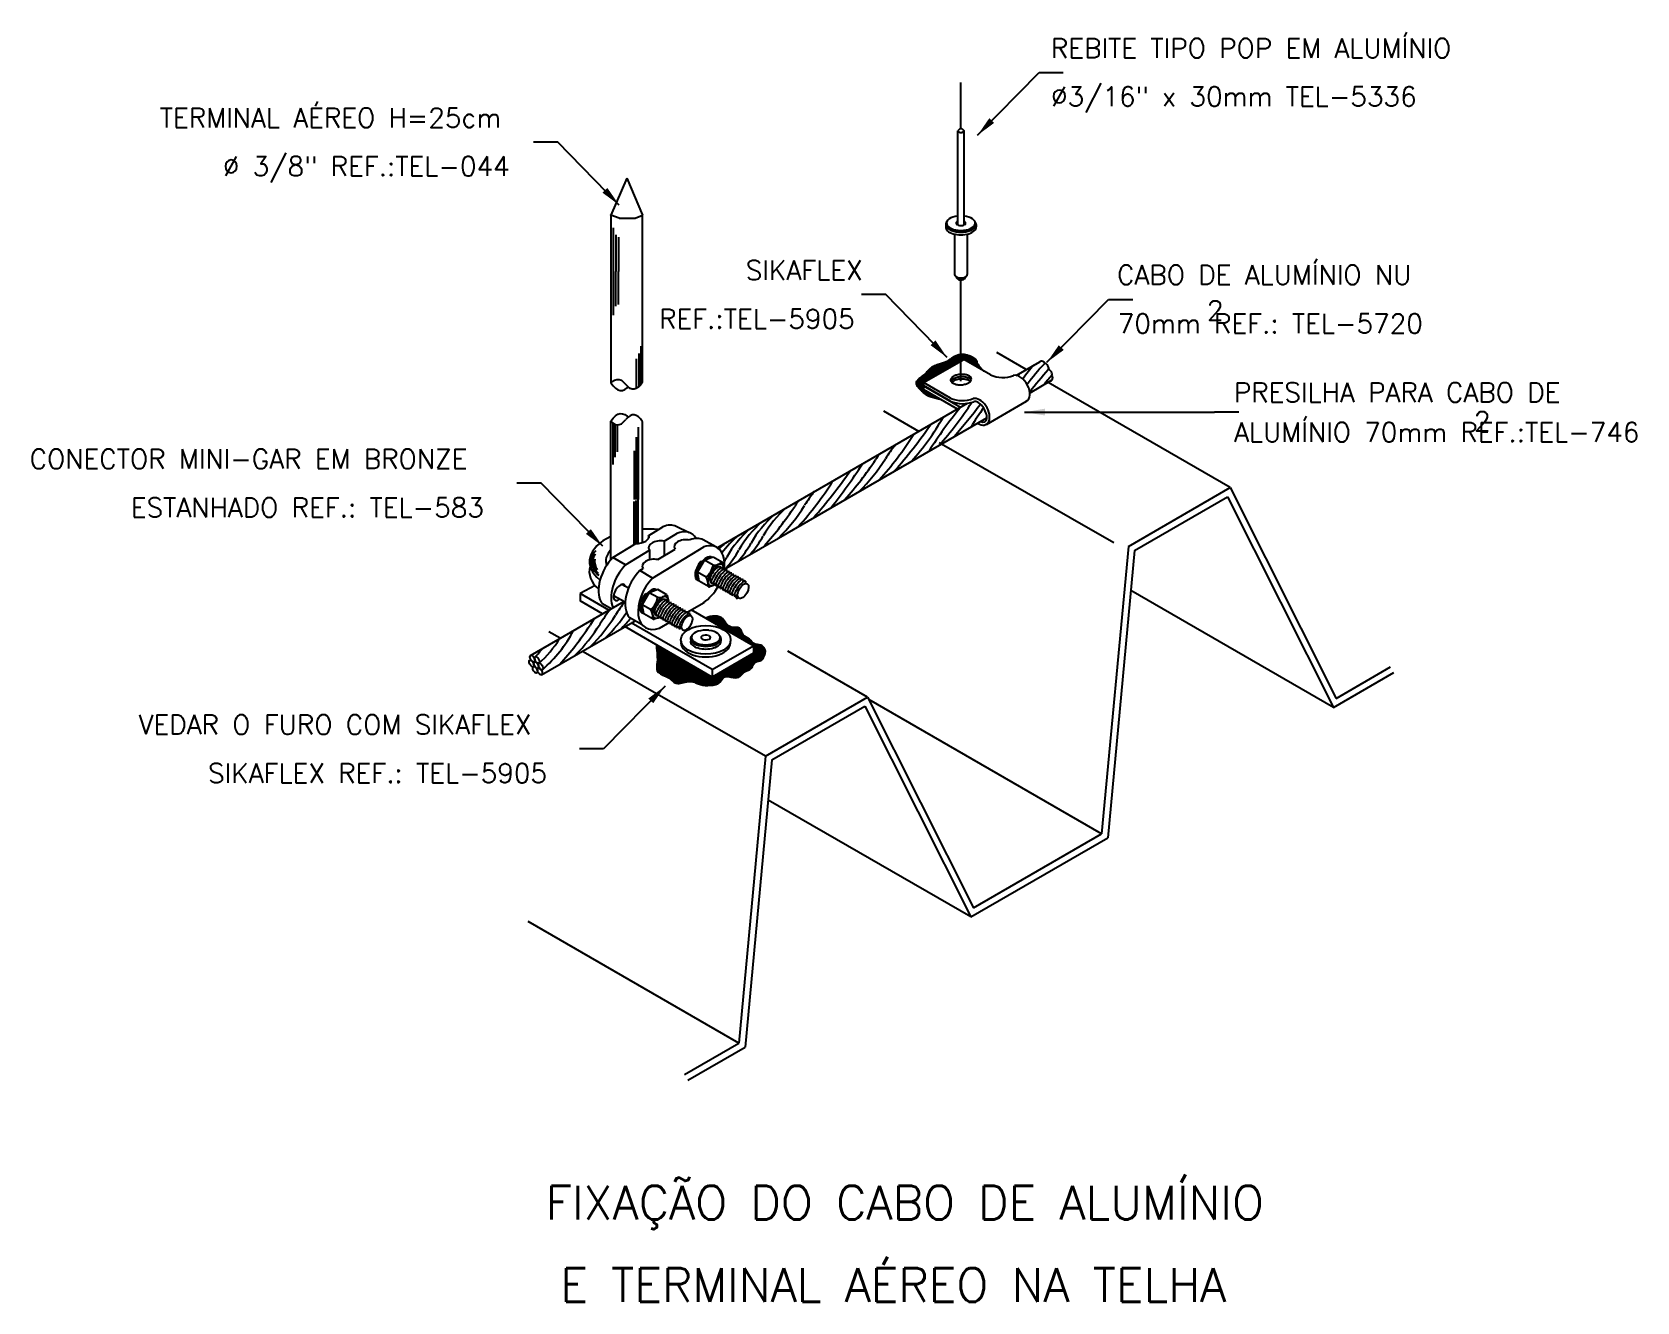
# Model space of a CAD drawing. Header units: millimetres. Extents: x -5782.6 to -5766, y -4626.2 to -4613.1.
import ezdxf
from ezdxf.enums import TextEntityAlignment as Align

# ---------------------------------------------------------------- set-up
doc = ezdxf.new("R2010")
doc.units = ezdxf.units.MM
doc.header["$LTSCALE"] = 10
doc.linetypes.add('DASHDOT', pattern=[1, 0.5, -0.25, 0, -0.25])
doc.layers.add('Termotécnica', color=7, linetype='Continuous')
doc.styles.add('r140', font='romans.shx')
doc.styles.add('r80', font='romans.shx')
pattern_1 = [(45, (-6371.576215, -4953.343083), (-0.00441941738, 0.00441941738), [])]

msp = doc.modelspace()

# ---------------------------------------------------------------- hatches: boundary and pattern name
at = {"layer": 'Termotécnica', "linetype": 'DASHDOT'}
h = msp.add_hatch(dxfattribs=at)
h.set_pattern_fill('ANSI31', color=1, scale=0.05, style=0)
h.set_pattern_definition(pattern_1)
h.paths.add_polyline_path([(-5773.226, -4616.915), (-5773.412, -4616.808), (-5773.412, -4616.776), (-5773.407, -4616.773), (-5773.412, -4616.769), (-5773.412, -4616.737), (-5773.026, -4616.515), (-5773.026, -4616.445), (-5773.032, -4616.445), (-5773.041, -4616.446), (-5773.049, -4616.448), (-5773.058, -4616.45), (-5773.066, -4616.453), (-5773.075, -4616.456), (-5773.083, -4616.46), (-5773.091, -4616.464), (-5773.099, -4616.469), (-5773.107, -4616.475), (-5773.115, -4616.48), (-5773.123, -4616.486), (-5773.131, -4616.492), (-5773.139, -4616.497), (-5773.146, -4616.503), (-5773.154, -4616.507), (-5773.162, -4616.512), (-5773.169, -4616.516), (-5773.178, -4616.52), (-5773.186, -4616.523), (-5773.195, -4616.527), (-5773.205, -4616.53), (-5773.215, -4616.533), (-5773.226, -4616.537), (-5773.237, -4616.541), (-5773.249, -4616.544), (-5773.261, -4616.548), (-5773.273, -4616.552), (-5773.285, -4616.557), (-5773.296, -4616.562), (-5773.307, -4616.567), (-5773.317, -4616.572), (-5773.326, -4616.578), (-5773.334, -4616.584), (-5773.342, -4616.59), (-5773.349, -4616.596), (-5773.355, -4616.602), (-5773.36, -4616.608), (-5773.365, -4616.614), (-5773.37, -4616.619), (-5773.374, -4616.624), (-5773.378, -4616.629), (-5773.382, -4616.634), (-5773.387, -4616.639), (-5773.393, -4616.645), (-5773.399, -4616.651), (-5773.407, -4616.657), (-5773.416, -4616.664), (-5773.426, -4616.672), (-5773.437, -4616.68), (-5773.447, -4616.688), (-5773.458, -4616.697), (-5773.467, -4616.706), (-5773.475, -4616.715), (-5773.481, -4616.724), (-5773.484, -4616.733), (-5773.486, -4616.742), (-5773.485, -4616.751), (-5773.483, -4616.76), (-5773.48, -4616.768), (-5773.475, -4616.777), (-5773.469, -4616.785), (-5773.462, -4616.794), (-5773.454, -4616.802), (-5773.446, -4616.81), (-5773.438, -4616.819), (-5773.43, -4616.826), (-5773.421, -4616.834), (-5773.412, -4616.842), (-5773.404, -4616.849), (-5773.396, -4616.856), (-5773.388, -4616.862), (-5773.379, -4616.868), (-5773.368, -4616.875), (-5773.353, -4616.881), (-5773.333, -4616.889), (-5773.306, -4616.896), (-5773.271, -4616.905)])
h.paths.add_polyline_path([(-5773.026, -4616.445), (-5773.026, -4616.515), (-5772.997, -4616.498), (-5772.791, -4616.617), (-5772.812, -4616.597), (-5772.828, -4616.579), (-5772.84, -4616.564), (-5772.849, -4616.551), (-5772.855, -4616.54), (-5772.86, -4616.53), (-5772.863, -4616.522), (-5772.866, -4616.514), (-5772.869, -4616.508), (-5772.872, -4616.502), (-5772.876, -4616.497), (-5772.879, -4616.493), (-5772.883, -4616.488), (-5772.888, -4616.485), (-5772.893, -4616.481), (-5772.898, -4616.478), (-5772.904, -4616.474), (-5772.91, -4616.471), (-5772.917, -4616.468), (-5772.924, -4616.464), (-5772.931, -4616.461), (-5772.939, -4616.458), (-5772.946, -4616.456), (-5772.954, -4616.453), (-5772.962, -4616.451), (-5772.969, -4616.449), (-5772.977, -4616.447), (-5772.985, -4616.446), (-5772.992, -4616.445), (-5773, -4616.444), (-5773.008, -4616.444), (-5773.016, -4616.444), (-5773.024, -4616.444)])
at = {"layer": 'Termotécnica'}
h = msp.add_hatch(dxfattribs=at)
h.set_pattern_fill('ANSI31', color=1, scale=0.05, style=0)
h.set_pattern_definition(pattern_1)
edge = h.paths.add_edge_path()
edge.add_spline(control_points=[(-5776.174, -4619.457), (-5776.171, -4619.491), (-5776.166, -4619.549), (-5776.162, -4619.633), (-5776.187, -4619.733), (-5776.09, -4619.768), (-5776.027, -4619.8), (-5775.97, -4619.869), (-5775.879, -4619.828), (-5775.79, -4619.826), (-5775.715, -4619.87), (-5775.616, -4619.871), (-5775.515, -4619.856), (-5775.476, -4619.756), (-5775.387, -4619.796), (-5775.304, -4619.784), (-5775.267, -4619.713), (-5775.191, -4619.709), (-5775.176, -4619.648), (-5775.141, -4619.615), (-5775.092, -4619.616), (-5775.055, -4619.57), (-5775.035, -4619.499), (-5775.095, -4619.444), (-5775.167, -4619.451), (-5775.209, -4619.381), (-5775.288, -4619.358), (-5775.3, -4619.25), (-5775.413, -4619.287), (-5775.467, -4619.207), (-5775.517, -4619.133), (-5775.685, -4619.162), (-5775.651, -4619.183)], knot_values=[0, 0, 0, 0, 1.006526, 1.725878, 2.617874, 3.615468, 4.247188, 4.840381, 6.05436, 6.68739, 7.515864, 8.555321, 9.656658, 10.27245, 11.223737, 11.957335, 12.608418, 13.419214, 13.766893, 14.378638, 14.700342, 15.147962, 16.023091, 16.613486, 17.262658, 17.996256, 18.778996, 19.564375, 20.431903, 21.368719, 22.083452, 23.382441, 23.382441, 23.382441, 23.382441], degree=3, periodic=0)
edge.add_line((-5775.651, -4619.183), (-5775.646, -4619.186))
edge.add_line((-5775.646, -4619.186), (-5775.172, -4619.46))
edge.add_line((-5775.172, -4619.46), (-5775.172, -4619.536))
edge.add_line((-5775.172, -4619.536), (-5775.598, -4619.782))
edge.add_line((-5775.598, -4619.782), (-5776.176, -4619.449))
edge.add_line((-5776.176, -4619.449), (-5776.174, -4619.457))

# ---------------------------------------------------------------- linework, layer by layer
at = {"layer": 'Termotécnica', "color": 2}
for p, q in [((-5772.854, -4614.18), (-5772.218, -4613.53)), ((-5772.218, -4613.53), (-5771.968, -4613.53)), ((-5773.034, -4614.109), (-5773.058, -4614.134)), ((-5773.058, -4615.108), (-5773.058, -4614.134)), ((-5773.034, -4614.109), (-5773.018, -4614.109)), ((-5773.018, -4614.109), (-5772.993, -4614.134)), ((-5772.993, -4615.108), (-5772.993, -4614.134)), ((-5777.195, -4614.251), (-5777.445, -4614.251)), ((-5776.559, -4614.902), (-5777.195, -4614.251)), ((-5776.481, -4614.623), (-5776.645, -4615.005)), ((-5776.481, -4614.623), (-5776.317, -4615.007)), ((-5776.645, -4615.005), (-5776.644, -4616.74)), ((-5776.558, -4615.036), (-5776.645, -4615.005)), ((-5776.644, -4615.005), (-5776.644, -4615.003)), ((-5776.558, -4615.036), (-5776.394, -4615.036)), ((-5776.394, -4615.036), (-5776.317, -4615.007)), ((-5776.317, -4616.733), (-5776.317, -4615.007)), ((-5773.182, -4615.102), (-5773.182, -4615.126)), ((-5773.091, -4615.202), (-5773.091, -4615.621)), ((-5772.96, -4615.202), (-5772.96, -4615.621)), ((-5772.869, -4615.102), (-5772.869, -4615.126)), ((-5772.973, -4615.641), (-5772.973, -4615.641)), ((-5773.804, -4615.828), (-5774.054, -4615.828)), ((-5773.168, -4616.479), (-5773.804, -4615.828)), ((-5772.136, -4616.528), (-5771.5, -4615.877)), ((-5771.5, -4615.877), (-5771.25, -4615.877)), ((-5773.412, -4616.737), (-5772.997, -4616.498)), ((-5772.72, -4616.658), (-5772.997, -4616.498)), ((-5772.455, -4616.663), (-5772.21, -4616.522)), ((-5772.311, -4616.842), (-5772.088, -4616.713)), ((-5773.412, -4616.737), (-5773.412, -4616.769)), ((-5773.135, -4616.897), (-5773.412, -4616.737)), ((-5773.135, -4616.929), (-5773.412, -4616.769)), ((-5773.412, -4616.776), (-5773.407, -4616.773)), ((-5773.412, -4616.776), (-5773.412, -4616.808)), ((-5773.032, -4616.995), (-5773.412, -4616.776)), ((-5773.06, -4617.011), (-5773.412, -4616.808)), ((-5775.547, -4618.445), (-5772.958, -4616.952)), ((-5772.762, -4617.17), (-5772.347, -4616.93)), ((-5772.368, -4617.044), (-5770.403, -4617.044)), ((-5770.153, -4617.044), (-5770.403, -4617.044)), ((-5776.644, -4618.568), (-5776.644, -4617.137)), ((-5776.317, -4618.393), (-5776.317, -4617.144)), ((-5774.913, -4618.345), (-5772.759, -4617.101)), ((-5777.366, -4617.779), (-5777.616, -4617.779)), ((-5776.73, -4618.43), (-5777.366, -4617.779)), ((-5775.47, -4618.666), (-5774.913, -4618.345)), ((-5775.587, -4618.543), (-5775.677, -4618.574)), ((-5775.492, -4618.598), (-5775.587, -4618.543)), ((-5775.749, -4618.699), (-5775.677, -4618.574)), ((-5775.731, -4618.792), (-5775.749, -4618.699)), ((-5775.661, -4618.75), (-5775.749, -4618.699)), ((-5775.71, -4618.583), (-5775.698, -4618.59)), ((-5775.699, -4618.585), (-5775.687, -4618.592)), ((-5775.699, -4618.585), (-5775.69, -4618.597)), ((-5775.698, -4618.59), (-5775.691, -4618.6)), ((-5775.588, -4618.626), (-5775.677, -4618.574)), ((-5775.516, -4618.642), (-5775.518, -4618.662)), ((-5775.516, -4618.642), (-5775.518, -4618.662)), ((-5775.492, -4618.654), (-5775.495, -4618.676)), ((-5775.474, -4618.665), (-5775.485, -4618.607)), ((-5775.468, -4618.668), (-5775.471, -4618.689)), ((-5775.444, -4618.682), (-5775.447, -4618.701)), ((-5775.419, -4618.696), (-5775.421, -4618.715)), ((-5775.396, -4618.71), (-5775.398, -4618.729)), ((-5776.807, -4618.837), (-5776.963, -4618.919)), ((-5776.462, -4618.863), (-5776.533, -4618.825)), ((-5776.16, -4618.878), (-5776.25, -4618.91)), ((-5776.065, -4618.933), (-5776.16, -4618.878)), ((-5775.636, -4618.847), (-5775.731, -4618.792)), ((-5775.56, -4618.826), (-5775.624, -4618.848)), ((-5775.616, -4618.795), (-5775.606, -4618.789)), ((-5775.616, -4618.795), (-5775.606, -4618.789)), ((-5775.604, -4618.815), (-5775.582, -4618.803)), ((-5775.58, -4618.828), (-5775.559, -4618.816)), ((-5775.556, -4618.842), (-5775.535, -4618.83)), ((-5775.531, -4618.856), (-5775.509, -4618.844)), ((-5775.508, -4618.87), (-5775.486, -4618.858)), ((-5775.484, -4618.884), (-5775.463, -4618.872)), ((-5775.46, -4618.898), (-5775.439, -4618.886)), ((-5775.372, -4618.724), (-5775.375, -4618.743)), ((-5775.348, -4618.737), (-5775.351, -4618.757)), ((-5775.325, -4618.751), (-5775.328, -4618.77)), ((-5775.302, -4618.764), (-5775.304, -4618.784)), ((-5775.278, -4618.778), (-5775.281, -4618.797)), ((-5775.252, -4618.79), (-5775.255, -4618.815)), ((-5777.476, -4619.559), (-5776.51, -4619.001)), ((-5776.665, -4619.091), (-5776.963, -4618.919)), ((-5776.963, -4618.919), (-5776.963, -4618.995)), ((-5776.731, -4619.129), (-5776.963, -4618.995)), ((-5776.497, -4619.008), (-5776.618, -4618.944)), ((-5776.322, -4619.034), (-5776.25, -4618.91)), ((-5776.304, -4619.128), (-5776.322, -4619.034)), ((-5776.234, -4619.085), (-5776.322, -4619.034)), ((-5776.283, -4618.918), (-5776.271, -4618.925)), ((-5776.271, -4618.92), (-5776.26, -4618.927)), ((-5776.271, -4618.92), (-5776.263, -4618.933)), ((-5776.271, -4618.925), (-5776.264, -4618.935)), ((-5776.161, -4618.961), (-5776.25, -4618.91)), ((-5776.089, -4618.978), (-5776.091, -4618.997)), ((-5776.065, -4618.99), (-5776.068, -4619.011)), ((-5776.047, -4619.001), (-5776.058, -4618.943)), ((-5776.041, -4619.003), (-5776.044, -4619.025)), ((-5776.017, -4619.017), (-5776.02, -4619.036)), ((-5775.992, -4619.031), (-5775.994, -4619.051)), ((-5775.969, -4619.045), (-5775.971, -4619.065)), ((-5775.437, -4618.911), (-5775.416, -4618.899)), ((-5775.414, -4618.925), (-5775.392, -4618.913)), ((-5775.39, -4618.938), (-5775.369, -4618.926)), ((-5775.365, -4618.951), (-5775.344, -4618.939)), ((-5775.345, -4618.97), (-5775.33, -4618.959)), ((-5777.361, -4619.758), (-5776.395, -4619.2)), ((-5776.209, -4619.183), (-5776.304, -4619.128)), ((-5776.133, -4619.162), (-5776.197, -4619.184)), ((-5776.189, -4619.13), (-5776.179, -4619.124)), ((-5776.177, -4619.15), (-5776.155, -4619.138)), ((-5776.153, -4619.164), (-5776.132, -4619.152)), ((-5776.129, -4619.177), (-5776.108, -4619.165)), ((-5776.104, -4619.192), (-5776.082, -4619.18)), ((-5776.081, -4619.206), (-5776.059, -4619.194)), ((-5776.057, -4619.219), (-5776.036, -4619.207)), ((-5775.945, -4619.059), (-5775.948, -4619.078)), ((-5775.921, -4619.073), (-5775.924, -4619.092)), ((-5775.898, -4619.086), (-5775.901, -4619.106)), ((-5775.875, -4619.1), (-5775.877, -4619.119)), ((-5775.851, -4619.113), (-5775.854, -4619.132)), ((-5775.825, -4619.127), (-5775.828, -4619.146)), ((-5775.172, -4619.46), (-5775.816, -4619.088)), ((-5775.598, -4619.782), (-5776.501, -4619.261)), ((-5775.598, -4619.706), (-5776.435, -4619.223)), ((-5776.033, -4619.233), (-5776.012, -4619.221)), ((-5776.01, -4619.247), (-5775.989, -4619.235)), ((-5775.987, -4619.26), (-5775.965, -4619.248)), ((-5775.963, -4619.273), (-5775.942, -4619.261)), ((-5775.937, -4619.287), (-5775.916, -4619.275)), ((-5775.82, -4619.385), (-5775.82, -4619.41)), ((-5775.507, -4619.385), (-5775.507, -4619.41)), ((-5775.598, -4619.706), (-5775.172, -4619.46)), ((-5775.172, -4619.536), (-5775.598, -4619.782)), ((-5775.172, -4619.46), (-5775.172, -4619.536)), ((-5775.598, -4619.706), (-5775.598, -4619.782)), ((-5776.085, -4619.876), (-5776.721, -4620.526)), ((-5776.721, -4620.526), (-5776.971, -4620.526))]:
    msp.add_line(p, q, dxfattribs=at)
at = {"layer": 'Termotécnica', "color": 1, "linetype": 'DASHDOT'}
for p, q in [((-5773.026, -4614.109), (-5773.026, -4613.636)), ((-5773.026, -4616.722), (-5773.026, -4615.678))]:
    msp.add_line(p, q, dxfattribs=at)
at = {"layer": 'Termotécnica', "color": 1}
for p, q in [((-5776.619, -4615.589), (-5776.619, -4615.137)), ((-5776.593, -4615.211), (-5776.593, -4615.59)), ((-5776.568, -4615.233), (-5776.568, -4615.59)), ((-5776.619, -4616.04), (-5776.619, -4615.589)), ((-5776.593, -4615.946), (-5776.593, -4615.59)), ((-5776.568, -4615.93), (-5776.568, -4615.59)), ((-5776.336, -4616.362), (-5776.336, -4616.749)), ((-5776.379, -4616.787), (-5776.379, -4616.492)), ((-5776.357, -4616.438), (-5776.357, -4616.771)), ((-5776.621, -4617.584), (-5776.621, -4617.157)), ((-5776.601, -4617.508), (-5776.601, -4617.168)), ((-5776.58, -4617.173), (-5776.58, -4617.455)), ((-5776.363, -4617.197), (-5776.363, -4617.947)), ((-5776.383, -4617.301), (-5776.383, -4617.947)), ((-5776.403, -4617.442), (-5776.403, -4617.947)), ((-5776.403, -4618.411), (-5776.403, -4617.966)), ((-5776.383, -4618.401), (-5776.383, -4617.956)), ((-5776.363, -4618.401), (-5776.363, -4617.947))]:
    msp.add_line(p, q, dxfattribs=at)
at = {"layer": 'Termotécnica', "color": 3}
for p, q in [((-5772.351, -4616.602), (-5772.656, -4616.426)), ((-5770.241, -4617.824), (-5772.147, -4616.724)), ((-5773.46, -4617.242), (-5773.824, -4617.033)), ((-5771.446, -4618.393), (-5773.251, -4617.361)), ((-5771.295, -4618.433), (-5770.241, -4617.824)), ((-5770.241, -4617.824), (-5769.147, -4620.003)), ((-5771.231, -4618.474), (-5770.269, -4617.919)), ((-5770.269, -4617.919), (-5769.175, -4620.098)), ((-5775.834, -4618.29), (-5775.97, -4618.224)), ((-5776.254, -4618.317), (-5776.108, -4618.228)), ((-5776.254, -4618.317), (-5776.254, -4618.343)), ((-5776.095, -4618.378), (-5775.964, -4618.298)), ((-5776.095, -4618.378), (-5776.095, -4618.528)), ((-5775.56, -4618.437), (-5775.691, -4618.362)), ((-5776.624, -4618.546), (-5776.387, -4618.401)), ((-5776.493, -4618.621), (-5776.624, -4618.546)), ((-5776.493, -4618.621), (-5776.247, -4618.471)), ((-5776.247, -4618.471), (-5776.247, -4618.57)), ((-5776.214, -4618.759), (-5775.685, -4618.436)), ((-5776.16, -4618.568), (-5775.982, -4618.459)), ((-5771.295, -4618.433), (-5771.571, -4621.403)), ((-5771.231, -4618.474), (-5771.507, -4621.444)), ((-5776.347, -4618.682), (-5776.313, -4618.661)), ((-5776.214, -4618.759), (-5776.347, -4618.682)), ((-5775.47, -4618.688), (-5775.47, -4618.685)), ((-5776.642, -4619.078), (-5776.733, -4619.025)), ((-5776.043, -4619.023), (-5776.043, -4619.02)), ((-5775.856, -4619.111), (-5775.681, -4619.012)), ((-5769.175, -4620.098), (-5771.269, -4618.889)), ((-5776.321, -4619.243), (-5776.455, -4619.166)), ((-5776.144, -4619.277), (-5776.037, -4619.215)), ((-5777.169, -4619.382), (-5777.286, -4619.314)), ((-5775.046, -4620.599), (-5776.93, -4619.521)), ((-5773.991, -4619.99), (-5774.814, -4619.514)), ((-5769.147, -4620.003), (-5768.584, -4619.678)), ((-5769.175, -4620.098), (-5768.55, -4619.737)), ((-5775.046, -4620.599), (-5773.991, -4619.99)), ((-5773.991, -4619.99), (-5772.897, -4622.168)), ((-5771.571, -4621.403), (-5773.979, -4620.013)), ((-5774.981, -4620.64), (-5774.019, -4620.085)), ((-5774.019, -4620.085), (-5772.925, -4622.263)), ((-5775.046, -4620.599), (-5775.322, -4623.568)), ((-5774.981, -4620.64), (-5775.257, -4623.61)), ((-5772.925, -4622.263), (-5775.02, -4621.054)), ((-5772.925, -4622.263), (-5771.507, -4621.444)), ((-5772.897, -4622.168), (-5771.571, -4621.403)), ((-5775.322, -4623.568), (-5777.5, -4622.311)), ((-5775.885, -4623.893), (-5775.322, -4623.568)), ((-5775.851, -4623.952), (-5775.257, -4623.61))]:
    msp.add_line(p, q, dxfattribs=at)
at = {"layer": 'Termotécnica', "color": 1}
msp.add_lwpolyline([(-5773.226, -4616.915), (-5773.271, -4616.905), (-5773.306, -4616.896), (-5773.333, -4616.889), (-5773.353, -4616.881), (-5773.368, -4616.875), (-5773.379, -4616.868), (-5773.388, -4616.862), (-5773.396, -4616.856), (-5773.404, -4616.849), (-5773.412, -4616.842), (-5773.421, -4616.834), (-5773.43, -4616.826), (-5773.438, -4616.819), (-5773.446, -4616.81), (-5773.454, -4616.802), (-5773.462, -4616.794), (-5773.469, -4616.785), (-5773.475, -4616.777), (-5773.48, -4616.768), (-5773.483, -4616.76), (-5773.485, -4616.751), (-5773.486, -4616.742), (-5773.484, -4616.733), (-5773.481, -4616.724), (-5773.475, -4616.715), (-5773.467, -4616.706), (-5773.458, -4616.697), (-5773.447, -4616.688), (-5773.437, -4616.68), (-5773.426, -4616.672), (-5773.416, -4616.664), (-5773.407, -4616.657), (-5773.399, -4616.651), (-5773.393, -4616.645), (-5773.387, -4616.639), (-5773.382, -4616.634), (-5773.378, -4616.629), (-5773.374, -4616.624), (-5773.37, -4616.619), (-5773.365, -4616.614), (-5773.36, -4616.608), (-5773.355, -4616.602), (-5773.349, -4616.596), (-5773.342, -4616.59), (-5773.334, -4616.584), (-5773.326, -4616.578), (-5773.317, -4616.572), (-5773.307, -4616.567), (-5773.296, -4616.562), (-5773.285, -4616.557), (-5773.273, -4616.552), (-5773.261, -4616.548), (-5773.249, -4616.544), (-5773.237, -4616.541), (-5773.226, -4616.537), (-5773.215, -4616.533), (-5773.205, -4616.53), (-5773.195, -4616.527), (-5773.186, -4616.523), (-5773.178, -4616.52), (-5773.169, -4616.516), (-5773.162, -4616.512), (-5773.154, -4616.507), (-5773.146, -4616.503), (-5773.139, -4616.497), (-5773.131, -4616.492), (-5773.123, -4616.486), (-5773.115, -4616.48), (-5773.107, -4616.475), (-5773.099, -4616.469), (-5773.091, -4616.464), (-5773.083, -4616.46), (-5773.075, -4616.456), (-5773.066, -4616.453), (-5773.058, -4616.45), (-5773.049, -4616.448), (-5773.041, -4616.446), (-5773.032, -4616.445), (-5773.024, -4616.444), (-5773.016, -4616.444), (-5773.008, -4616.444), (-5773, -4616.444), (-5772.992, -4616.445), (-5772.985, -4616.446), (-5772.977, -4616.447), (-5772.969, -4616.449), (-5772.962, -4616.451), (-5772.954, -4616.453), (-5772.946, -4616.456), (-5772.939, -4616.458), (-5772.931, -4616.461), (-5772.924, -4616.464), (-5772.917, -4616.468), (-5772.91, -4616.471), (-5772.904, -4616.474), (-5772.898, -4616.478), (-5772.893, -4616.481), (-5772.888, -4616.485), (-5772.883, -4616.488), (-5772.879, -4616.493), (-5772.876, -4616.497), (-5772.872, -4616.502), (-5772.869, -4616.508), (-5772.866, -4616.514), (-5772.863, -4616.522), (-5772.86, -4616.53), (-5772.855, -4616.54), (-5772.849, -4616.551), (-5772.84, -4616.564), (-5772.828, -4616.579), (-5772.812, -4616.597), (-5772.791, -4616.617)], dxfattribs=at)
at = {"layer": 'Termotécnica', "color": 2}
for points in [[(-5776.644, -4616.74), (-5776.631, -4616.727), (-5776.607, -4616.711), (-5776.583, -4616.704), (-5776.56, -4616.705), (-5776.536, -4616.714), (-5776.513, -4616.732), (-5776.489, -4616.758)], [(-5776.644, -4616.74), (-5776.62, -4616.772), (-5776.596, -4616.796), (-5776.572, -4616.812), (-5776.549, -4616.819), (-5776.525, -4616.818), (-5776.502, -4616.809), (-5776.478, -4616.791), (-5776.469, -4616.781)], [(-5776.317, -4616.733), (-5776.339, -4616.763), (-5776.361, -4616.785), (-5776.383, -4616.799), (-5776.405, -4616.806), (-5776.426, -4616.805), (-5776.447, -4616.797), (-5776.468, -4616.781), (-5776.489, -4616.758)], [(-5776.644, -4617.137), (-5776.62, -4617.105), (-5776.596, -4617.081), (-5776.572, -4617.065), (-5776.549, -4617.058), (-5776.525, -4617.059), (-5776.502, -4617.068), (-5776.478, -4617.086), (-5776.469, -4617.096)], [(-5776.644, -4617.137), (-5776.631, -4617.15), (-5776.607, -4617.166), (-5776.583, -4617.173), (-5776.56, -4617.172), (-5776.536, -4617.163), (-5776.513, -4617.145), (-5776.489, -4617.119)], [(-5776.317, -4617.144), (-5776.339, -4617.114), (-5776.361, -4617.092), (-5776.383, -4617.078), (-5776.405, -4617.071), (-5776.426, -4617.072), (-5776.447, -4617.08), (-5776.468, -4617.096), (-5776.489, -4617.119)]]:
    msp.add_lwpolyline(points, dxfattribs=at)
msp.add_lwpolyline([(-5772.917, -4616.701, 0.174705), (-5772.925, -4616.683, 0.104203), (-5772.951, -4616.664, 0.064948), (-5772.984, -4616.655, 0.051099), (-5773.027, -4616.653, 0.051099), (-5773.07, -4616.66, 0.064948), (-5773.102, -4616.673, 0.104203), (-5773.126, -4616.694, 0.174705), (-5773.132, -4616.712, 0.174705), (-5773.124, -4616.73, 0.104203), (-5773.098, -4616.748, 0.064948), (-5773.065, -4616.758, 0.051099), (-5773.021, -4616.76, 0.051099), (-5772.978, -4616.753, 0.064948), (-5772.946, -4616.74, 0.104203), (-5772.923, -4616.719, 0.174705)], format="xyb", close=True, dxfattribs=at)
for points in [[(-5772.92, -4616.714, 0.056274), (-5772.923, -4616.708, 0.104203), (-5772.949, -4616.69, 0.064948), (-5772.982, -4616.681, 0.051099), (-5773.026, -4616.679, 0.051099), (-5773.069, -4616.685, 0.064948), (-5773.101, -4616.698, 0.104203), (-5773.125, -4616.719, 0.056274), (-5773.128, -4616.725, 0.174705)], [(-5772.928, -4616.726, 0.076612), (-5772.948, -4616.713, 0.064948), (-5772.981, -4616.704, 0.051099), (-5773.025, -4616.702, 0.051099), (-5773.068, -4616.708, 0.064948), (-5773.1, -4616.721, 0.076612), (-5773.118, -4616.736, 0.056274)]]:
    msp.add_lwpolyline(points, format="xyb", dxfattribs=at)
for centre, radius, start, end in [((-5773.026, -4615.622), 0.0554, 214.8393, 324.5345), ((-5772.595, -4616.379), 0.306, 245.8326, 291.3318), ((-5773.01, -4616.619), 0.305, 245.7672, 291.3376), ((-5773.006, -4616.631), 0.325, 246.4857, 290.4588), ((-5772.919, -4617.094), 0.16, 352.3377, 357.6458), ((-5775.779, -4618.598), 0.192, 307.9969, 352.0248), ((-5775.577, -4618.515), 0.111, 263.8108, 314.501), ((-5775.499, -4618.61), 0.0144, 10.8846, 60), ((-5775.751, -4618.815), 0.112, 345.5818, 36.1065), ((-5775.629, -4618.835), 0.0144, 240, 289.1165), ((-5776.352, -4618.934), 0.192, 307.9969, 352.0248), ((-5776.15, -4618.85), 0.111, 263.8108, 314.501), ((-5776.072, -4618.946), 0.0144, 10.8846, 60), ((-5776.324, -4619.151), 0.112, 345.5818, 36.1065), ((-5776.202, -4619.17), 0.0144, 240, 289.1165)]:
    msp.add_arc(centre, radius, start, end, dxfattribs=at)
at = {"layer": 'Termotécnica', "color": 1}
for centre, radius, start, end in [((-5770.963, -4617.739), 1.764, 137.9394, 143.8369), ((-5770.898, -4617.774), 1.764, 135.7107, 144.8292), ((-5768.803, -4619.407), 4.492, 140.66, 140.7018), ((-5771.054, -4617.739), 1.764, 142.2557, 142.435), ((-5770.607, -4617.899), 2.204, 145.1745, 146.0428), ((-5768.655, -4619.634), 4.606, 138.87, 142.61), ((-5768.615, -4619.691), 4.606, 138.87, 140.4608), ((-5774.157, -4614.976), 2.674, 318.2297, 318.2782), ((-5769.557, -4619.843), 4.492, 140.66, 147.7868), ((-5775.775, -4615.101), 3.403, 317.8035, 327.2486), ((-5777.31, -4613.609), 5.599, 318.8206, 323.2403), ((-5769.121, -4619.589), 4.492, 144.7896, 147.7868), ((-5777.929, -4613.967), 5.599, 318.8206, 325.0904), ((-5775.531, -4615.769), 2.674, 318.2297, 330.2171), ((-5776.394, -4615.459), 3.403, 317.8035, 327.8265), ((-5771.952, -4618.716), 2.204, 142.8074, 147.3042), ((-5776.745, -4615.656), 3.403, 317.8139, 326.4265), ((-5775.317, -4616.589), 1.777, 314.2037, 328.2103), ((-5772.737, -4618.233), 1.363, 146.3854, 149.3417), ((-5778.764, -4614.448), 5.599, 318.8206, 325.0904), ((-5778.349, -4614.821), 5.112, 321.0925, 327.3544), ((-5777.229, -4615.94), 3.403, 317.8035, 327.8265), ((-5772.787, -4619.197), 2.204, 142.8074, 147.3042), ((-5774.034, -4618.925), 1.198, 131.7806, 149.8631), ((-5777.58, -4616.137), 3.403, 317.8139, 326.4265), ((-5776.152, -4617.071), 1.777, 314.2037, 328.2103), ((-5773.572, -4618.714), 1.363, 146.3854, 149.3417), ((-5774.285, -4619.07), 1.198, 131.7806, 149.8631), ((-5774.16, -4618.998), 1.198, 131.7806, 149.8631), ((-5774.536, -4619.215), 1.198, 131.7806, 143.2993), ((-5774.411, -4619.143), 1.198, 131.7806, 149.8631), ((-5776.082, -4617.743), 1.167, 318.6689, 330.1267), ((-5776.683, -4618.589), 0.164, 136.5351, 237.755), ((-5776.675, -4618.59), 0.156, 147.6873, 229.4287), ((-5774.662, -4619.288), 1.198, 131.7806, 136.2743), ((-5776.458, -4617.961), 1.167, 327.6945, 330.1267), ((-5776.333, -4617.888), 1.167, 318.6689, 330.1267), ((-5776.207, -4617.816), 1.167, 318.6689, 330.1267), ((-5776.677, -4618.587), 0.136, 170.4215, 217.651), ((-5774.744, -4620.333), 2.204, 142.9558, 147.3042), ((-5775.688, -4619.942), 1.363, 145.9372, 149.3417), ((-5778.109, -4618.206), 1.777, 314.8509, 328.2103), ((-5774.903, -4620.425), 2.204, 142.4901, 147.3042), ((-5777.95, -4618.114), 1.777, 314.8509, 325.681), ((-5777.791, -4618.021), 1.777, 314.8509, 319.513), ((-5778.126, -4618.805), 1.113, 311.4044, 328.5956), ((-5778.266, -4618.649), 1.396, 310.883, 332.083), ((-5779.696, -4617.365), 3.403, 317.8139, 326.4265), ((-5778.268, -4618.298), 1.777, 314.8509, 328.2103), ((-5778.862, -4618.225), 1.969, 316.7715, 320.1887)]:
    msp.add_arc(centre, radius, start, end, dxfattribs=at)
at = {"layer": 'Termotécnica', "color": 2}
for centre, major_axis, ratio, start_param, end_param in [((-5773.026, -4614.134), (-0.0326, 0), 0.509483, 0, 3.141593), ((-5773.026, -4615.102), (-0.157, 0), 0.509483, 5.859189, 9.855214), ((-5773.026, -4615.089), (-0.148, 0), 0.509483, 4.931956, 10.77254), ((-5773.026, -4615.089), (-0.049, 0), 0.509483, 5.440074, 10.268419), ((-5773.026, -4615.13), (-0.157, 0), 0.509483, 6.242628, 9.468195), ((-5773.026, -4615.621), (-0.0653, 0), 0.509483, 0, 3.141593), ((-5773.026, -4615.641), (-0.0522, 0), 0.509483, 0, 3.141593), ((-5772.187, -4616.558), (-0.0229, 0.0367), 0.840361, 4.66795, 6.283185), ((-5772.142, -4616.573), (-0.0181, 0.0313), 0.509483, 3.143946, 6.283185), ((-5772.423, -4616.8), (-0.075, 0.13), 0.613222, 3.119686, 6.12017), ((-5772.107, -4616.635), (-0.0181, 0.0313), 0.509483, 3.141593, 6.283185), ((-5772.115, -4616.683), (-0.02, 0.0361), 0.886479, 3.141593, 4.783167), ((-5772.838, -4617.039), (-0.075, 0.13), 0.613222, 2.249611, 6.12017), ((-5772.837, -4617.04), (-0.059, 0.102), 0.509483, 2.479183, 6.206799), ((-5776.289, -4618.58), (-0.577, -0.014), 0.564918, 5.364935, 6.891096), ((-5776.287, -4618.578), (0.577, 0.014), 0.564445, 1.332797, 1.609291), ((-5776.272, -4618.575), (0.425, 0.01), 0.564445, 2.623453, 3.336274), ((-5775.679, -4618.665), (-0.072, -0.123), 0.440757, 3.023327, 4.28105), ((-5775.667, -4618.672), (-0.072, -0.123), 0.440757, 3.185665, 4.034466), ((-5776.291, -4618.683), (0.577, 0.014), 0.564445, 2.959952, 3.711341), ((-5775.684, -4618.662), (-0.069, -0.118), 0.499695, -1.988379, 0.104156), ((-5775.672, -4618.669), (-0.069, -0.118), 0.499695, 4.294745, 6.435996), ((-5775.559, -4618.725), (-0.063, -0.108), 0.500279, -3.871922, 0.848217), ((-5775.559, -4618.725), (-0.047, -0.0813), 0.500279, 2.861531, 6.228609), ((-5776.252, -4619), (-0.072, -0.123), 0.440757, 3.023327, 4.28105), ((-5776.24, -4619.007), (-0.072, -0.123), 0.440757, 3.185665, 4.034466), ((-5776.257, -4618.998), (-0.069, -0.118), 0.499695, -1.988379, 0.104156), ((-5776.245, -4619.005), (-0.069, -0.118), 0.499695, 4.294745, 6.435996), ((-5776.132, -4619.061), (-0.063, -0.108), 0.500279, -3.871922, 0.848217), ((-5776.132, -4619.061), (-0.047, -0.0813), 0.500279, 2.861531, 6.228609), ((-5775.664, -4619.385), (-0.157, 0), 0.509483, 5.859189, 9.855214), ((-5775.664, -4619.373), (-0.148, 0), 0.509483, 4.500755, 10.77254), ((-5775.664, -4619.373), (-0.049, 0), 0.509483, 4.081019, 10.268419), ((-5775.664, -4619.426), (-0.257, 0), 0.5774, 6.185874, 9.517474), ((-5775.664, -4619.413), (-0.157, 0), 0.509483, 6.242628, 9.468195)]:
    msp.add_ellipse(centre, major_axis=major_axis, ratio=ratio, start_param=start_param, end_param=end_param, dxfattribs=at)
at = {"layer": 'Termotécnica', "color": 1}
for centre, major_axis, ratio, start_param, end_param in [((-5773.026, -4615.097), (-0.151, 0), 0.509483, 6.097371, 9.651115), ((-5775.571, -4618.72), (-0.056, -0.0809), 0.279135, 3.653434, 5.169979), ((-5775.571, -4618.72), (-0.056, -0.0809), 0.279135, 3.653434, 5.169979), ((-5775.548, -4618.735), (-0.0562, -0.0808), 0.281547, 3.158868, 6.283185), ((-5775.524, -4618.748), (-0.0562, -0.0808), 0.281547, 3.158868, 6.283185), ((-5775.5, -4618.761), (-0.0562, -0.0808), 0.281547, 3.158868, 6.283185), ((-5775.475, -4618.776), (-0.0562, -0.0808), 0.281547, 3.158868, 6.283185), ((-5775.452, -4618.789), (-0.0562, -0.0808), 0.281547, 3.158868, 6.283185), ((-5775.428, -4618.803), (-0.0562, -0.0808), 0.281547, 3.158868, 6.283185), ((-5775.404, -4618.817), (-0.0562, -0.0808), 0.281547, 3.158868, 6.283185), ((-5775.381, -4618.83), (-0.0562, -0.0808), 0.281547, 3.158868, 6.283185), ((-5775.358, -4618.844), (-0.0562, -0.0808), 0.281547, 3.158868, 6.283185), ((-5775.334, -4618.857), (-0.0562, -0.0808), 0.281547, 3.158868, 6.283185), ((-5775.308, -4618.871), (-0.0562, -0.0808), 0.281547, 3.158868, 6.283185), ((-5776.144, -4619.055), (-0.056, -0.0809), 0.279135, 3.653434, 5.169979), ((-5776.12, -4619.07), (-0.0562, -0.0808), 0.281547, 3.158868, 6.283185), ((-5776.097, -4619.083), (-0.0562, -0.0808), 0.281547, 3.158868, 6.283185), ((-5776.073, -4619.097), (-0.0562, -0.0808), 0.281547, 3.158868, 6.283185), ((-5776.047, -4619.111), (-0.0562, -0.0808), 0.281547, 3.158868, 6.283185), ((-5776.024, -4619.125), (-0.0562, -0.0808), 0.281547, 3.158868, 6.283185), ((-5776.001, -4619.139), (-0.0562, -0.0808), 0.281547, 3.158868, 6.283185), ((-5775.29, -4618.892), (0.0541, 0.0782), 0.279135, 1.992205, 3.141593), ((-5775.977, -4619.152), (-0.0562, -0.0808), 0.281547, 3.158868, 6.283185), ((-5775.954, -4619.166), (-0.0562, -0.0808), 0.281547, 3.158868, 6.283185), ((-5775.93, -4619.179), (-0.0562, -0.0808), 0.281547, 3.158868, 6.283185), ((-5775.907, -4619.193), (-0.0562, -0.0808), 0.281547, 3.158868, 6.283185), ((-5775.881, -4619.206), (-0.0562, -0.0808), 0.281547, 3.158868, 6.283185), ((-5775.664, -4619.381), (-0.151, 0), 0.509483, 6.097371, 9.651115)]:
    msp.add_ellipse(centre, major_axis=major_axis, ratio=ratio, start_param=start_param, end_param=end_param, dxfattribs=at)
at = {"layer": 'Termotécnica', "color": 3}
for centre, major_axis, ratio, start_param, end_param in [((-5776.135, -4618.534), (0.176, 0.304), 0.605501, 0.050793, 0.654032), ((-5776.375, -4618.33), (-0.122, 0), 0.577432, 1.471972, 3.327416), ((-5776.133, -4618.445), (-0.123, 0), 0.574214, 4.402587, 6.65805), ((-5775.867, -4618.433), (-0.123, 0), 0.574214, 4.402587, 6.65805), ((-5775.989, -4618.603), (0.176, 0.304), 0.605501, 5.951176, 6.947318), ((-5775.856, -4618.671), (0.176, 0.304), 0.605501, 0.050793, 0.654032), ((-5776.522, -4618.757), (0.174, 0.301), 0.605501, 1.180363, 2.787882), ((-5775.725, -4618.746), (0.176, 0.304), 0.605501, 5.312086, 6.887493), ((-5776.39, -4618.832), (0.174, 0.301), 0.605501, 1.18345, 2.728763), ((-5776.245, -4618.895), (0.174, 0.301), 0.605501, 1.176199, 2.925575), ((-5776.198, -4618.635), (-0.123, 0), 0.574214, 4.392401, 6.664633), ((-5776.556, -4618.907), (-0.047, -0.0813), 0.500279, 2.679526, 7.156957), ((-5776.112, -4618.972), (0.174, 0.301), 0.605501, 1.175884, 3.777677), ((-5775.726, -4618.746), (0.176, 0.304), 0.605501, 4.057273, 4.750279), ((-5776.524, -4618.754), (0.174, 0.301), 0.605501, 2.795541, 2.925575)]:
    msp.add_ellipse(centre, major_axis=major_axis, ratio=ratio, start_param=start_param, end_param=end_param, dxfattribs=at)
at = {"layer": 'Termotécnica', "color": 2}
for centre, major_axis, ratio in [((-5775.278, -4618.892), (-0.0434, -0.0751), 0.500279), ((-5775.858, -4619.223), (-0.0434, -0.0751), 0.500279), ((-5775.664, -4619.398), (-0.257, 0), 0.5774), ((-5777.466, -4619.641), (-0.0192, 0.0333), 0.509483), ((-5777.456, -4619.592), (-0.0192, 0.0333), 0.509483), ((-5777.428, -4619.707), (-0.0192, 0.0333), 0.509483), ((-5777.418, -4619.658), (-0.0192, 0.0333), 0.509483), ((-5777.409, -4619.606), (-0.0192, 0.0333), 0.509483), ((-5777.38, -4619.725), (-0.0192, 0.0333), 0.509483), ((-5777.371, -4619.673), (-0.0192, 0.0333), 0.509483)]:
    msp.add_ellipse(centre, major_axis=major_axis, ratio=ratio, dxfattribs=at)
at = {"layer": 'Termotécnica', "color": 1}
msp.add_spline([(-5776.174, -4619.457), (-5776.166, -4619.558), (-5776.166, -4619.629), (-5776.166, -4619.719), (-5776.082, -4619.773), (-5776.028, -4619.805), (-5775.982, -4619.842), (-5775.861, -4619.831), (-5775.798, -4619.831), (-5775.72, -4619.86), (-5775.616, -4619.868), (-5775.513, -4619.831), (-5775.475, -4619.782), (-5775.38, -4619.788), (-5775.308, -4619.773), (-5775.262, -4619.727), (-5775.19, -4619.69), (-5775.176, -4619.658), (-5775.13, -4619.618), (-5775.098, -4619.612), (-5775.067, -4619.581), (-5775.052, -4619.494), (-5775.095, -4619.454), (-5775.159, -4619.44), (-5775.213, -4619.391), (-5775.277, -4619.345), (-5775.314, -4619.276), (-5775.4, -4619.267), (-5775.47, -4619.204), (-5775.524, -4619.158), (-5775.651, -4619.183), (-5775.646, -4619.186)], degree=3, dxfattribs=at)
at = {"layer": 'Termotécnica', "color": 2}
for points in [[(-5772.732, -4614.003), (-5772.682, -4614.052), (-5772.854, -4614.18)], [(-5776.681, -4614.725), (-5776.732, -4614.774), (-5776.559, -4614.902)], [(-5773.289, -4616.302), (-5773.34, -4616.351), (-5773.168, -4616.479)], [(-5772.014, -4616.351), (-5771.963, -4616.4), (-5772.136, -4616.528)], [(-5772.156, -4617.007), (-5772.156, -4617.078), (-5772.368, -4617.044)], [(-5776.852, -4618.253), (-5776.903, -4618.302), (-5776.73, -4618.43)], [(-5776.207, -4620.053), (-5776.258, -4620.004), (-5776.085, -4619.876)]]:
    msp.add_solid(points, dxfattribs=at)

# ---------------------------------------------------------------- texts
at = {"layer": 'Termotécnica', "color": 2, "style": 'r80'}
for s, p in [('REBITE TIPO POP EM ALUMÍNIO', (-5772.096, -4613.28)), ('%%C3/16" x 30mm TEL-5336', (-5772.094, -4613.779))]:
    msp.add_text(s, height=0.2, dxfattribs=at).set_placement(p, align=Align.MIDDLE_LEFT)
for s, p in [('TERMINAL AÉREO H=25cm', (-5781.31, -4614.099)), ('%%C 3/8" REF.:TEL-044', (-5780.657, -4614.601)), ('SIKAFLEX ', (-5775.251, -4615.676)), ('CABO DE ALUMÍNIO NU ', (-5771.412, -4615.724)), ('2', (-5770.482, -4616.092)), ('REF.:TEL-5905', (-5776.147, -4616.178)), ('70mm REF.: TEL-5720', (-5771.404, -4616.227)), ('PRESILHA PARA CABO DE', (-5770.205, -4616.939)), ('2', (-5767.722, -4617.238)), ('ALUMÍNIO 70mm REF.:TEL-746', (-5770.202, -4617.351)), ('CONECTOR MINI-GAR EM BRONZE', (-5782.655, -4617.627)), ('ESTANHADO REF.: TEL-583', (-5781.609, -4618.129)), ('VEDAR O FURO COM SIKAFLEX', (-5781.529, -4620.374)), ('SIKAFLEX REF.: TEL-5905', (-5780.811, -4620.876))]:
    msp.add_text(s, height=0.2, dxfattribs=at).set_placement(p)
at = {"layer": 'Termotécnica', "color": 5, "style": 'r140'}
for s, p in [(' FIXAÇÃO DO CABO DE ALUMÍNIO', (-5773.725, -4625.497)), ('E TERMINAL AÉREO NA TELHA', (-5773.725, -4626.348))]:
    msp.add_text(s, height=0.35, dxfattribs=at).set_placement(p, align=Align.BOTTOM_CENTER)

doc.saveas('drawing.dxf')
